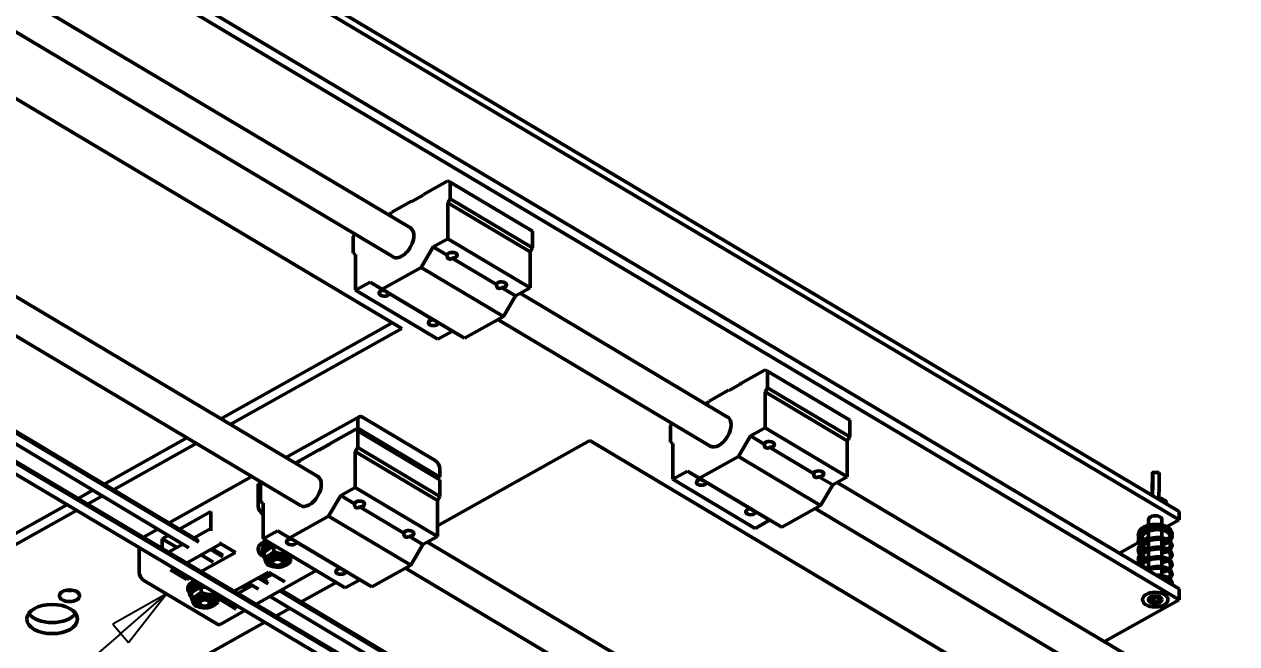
# Model space of a CAD drawing. Header units: millimetres. Extents: x -2685 to 3000, y -4484 to 2121.
# Drawn here: x 2265.2 to 2624.1, y 623.2 to 806.6 of the extents above; entities that cross this region are included whole.
import ezdxf

# ---------------------------------------------------------------- set-up
doc = ezdxf.new("R2010")
doc.units = ezdxf.units.MM
doc.header["$LTSCALE"] = 7.142857
doc.layers.add('Symbol (ISO)', color=7, linetype='Continuous', lineweight=25)
doc.layers.add('Visible (ISO)', color=7, linetype='Continuous', lineweight=50)
doc.styles.add('Note Text (ISO)', font='tahoma.ttf')

# ---------------------------------------------------------------- blocks, each defined once
blk = doc.blocks.new('Balloon22')
at = {"layer": 'Symbol (ISO)'}
for p, q in [((323.015, 89.31), (320.796, 88.054)), ((321.123, 87.676), (323.015, 89.31)), ((321.449, 87.298), (323.015, 89.31)), ((320.796, 88.054), (321.449, 87.298)), ((321.123, 87.676), (291.46, 62.058)), ((287.491, 63.881), (287.331, 63.881)), ((287.491, 53.381), (287.331, 53.381))]:
    blk.add_line(p, q, dxfattribs=at)
at = {"layer": 'Symbol (ISO)', "flags": 128}
blk.add_lwpolyline([(321.449, 87.298), (323.015, 89.31)], dxfattribs=at)
at = {"layer": 'Symbol (ISO)'}
for centre, start, end in [((287.331, 58.631), 90, 270), ((287.491, 58.631), 270, 90)]:
    blk.add_arc(centre, 5.25, start, end, dxfattribs=at)
blk.add_solid([(321.449, 87.298), (323.015, 89.31), (320.796, 88.054), (321.449, 87.298)], dxfattribs=at)
at = {"layer": 'Symbol (ISO)', "insert": (287.411, 58.668), "char_height": 3.5, "attachment_point": 5, "style": 'Note Text (ISO)'}
blk.add_mtext('047', dxfattribs=at)

msp = doc.modelspace()

# ---------------------------------------------------------------- linework, layer by layer
at = {"layer": 'Visible (ISO)'}
for p, q in [((2379.453, 746.33), (2211.333, 846.571)), ((2300.942, 844.812), (2607.02, 662.314)), ((2300.942, 842.363), (2607.02, 659.865)), ((2374.332, 737.741), (2205.261, 838.549)), ((2287.03, 830.246), (2607.02, 639.452)), ((2607.02, 636.186), (2287.03, 826.98)), ((2352.054, 672.683), (2133.387, 803.062)), ((2237.819, 799.468), (2376.946, 716.515)), ((2346.933, 664.094), (2127.373, 795.005)), ((2313.928, 651.614), (2091.694, 784.607)), ((2316.801, 653.221), (2102.816, 781.277)), ((2316.655, 653.798), (2103.24, 781.514)), ((2105.084, 770.753), (2526.286, 520.534)), ((2105.084, 770.263), (2526.286, 520.045)), ((2105.084, 766.95), (2524.92, 517.542)), ((2390.542, 760.281), (2383.358, 756.265)), ((2391.26, 759.866), (2390.542, 760.281)), ((2391.26, 754.967), (2391.26, 759.866)), ((2415.608, 745.349), (2391.26, 759.866)), ((2379.766, 754.256), (2374.019, 751.043)), ((2379.91, 754.173), (2379.766, 754.256)), ((2383.214, 756.021), (2379.91, 754.173)), ((2383.358, 756.265), (2383.214, 756.021)), ((2390.542, 753.749), (2391.26, 754.967)), ((2390.542, 753.749), (2414.889, 739.232)), ((2390.542, 743.134), (2390.542, 753.749)), ((2391.26, 754.967), (2415.608, 740.45)), ((2372.885, 750.246), (2373.875, 750.8)), ((2374.019, 751.043), (2373.875, 750.8)), ((2362.952, 744.526), (2362.524, 743.801)), ((2362.524, 743.801), (2362.524, 738.902)), ((2386.232, 740.725), (2390.542, 743.134)), ((2390.542, 743.134), (2414.889, 728.618)), ((2415.608, 740.45), (2415.608, 745.349)), ((2382.64, 734.634), (2386.232, 740.725)), ((2386.232, 740.725), (2390.323, 738.285)), ((2415.608, 740.45), (2414.889, 739.232)), ((2363.243, 738.474), (2362.524, 738.902)), ((2362.524, 738.902), (2363.243, 738.487)), ((2363.243, 738.487), (2363.243, 727.873)), ((2391.879, 737.358), (2404.932, 729.575)), ((2414.889, 728.618), (2414.889, 739.232)), ((2371.145, 728.208), (2382.64, 734.634)), ((2382.64, 734.634), (2406.987, 720.117)), ((2363.243, 727.873), (2367.553, 730.282)), ((2367.553, 730.282), (2371.645, 727.843)), ((2367.553, 730.282), (2371.145, 728.208)), ((2406.487, 728.647), (2410.579, 726.208)), ((2363.243, 727.873), (2387.59, 713.356)), ((2371.145, 728.208), (2395.492, 713.691)), ((2373.2, 726.915), (2386.253, 719.133)), ((2406.987, 720.117), (2410.579, 726.208)), ((2410.579, 726.208), (2414.889, 728.618)), ((2473.363, 690.336), (2411.932, 726.964)), ((2323.332, 689.808), (2374.119, 718.2)), ((2387.809, 718.205), (2391.9, 715.766)), ((2395.492, 713.691), (2406.987, 720.117)), ((2468.242, 681.747), (2405.388, 719.224)), ((2376.946, 716.515), (2326.159, 688.123)), ((2387.59, 713.356), (2391.9, 715.766)), ((2391.9, 715.766), (2395.492, 713.691)), ((2477.268, 700.271), (2484.452, 704.287)), ((2485.171, 703.872), (2484.452, 704.287)), ((2485.171, 703.872), (2485.171, 698.973)), ((2509.518, 689.355), (2485.171, 703.872)), ((2477.125, 700.027), (2473.82, 698.18)), ((2477.125, 700.027), (2477.268, 700.271)), ((2467.929, 695.05), (2473.676, 698.263)), ((2473.676, 698.263), (2473.82, 698.18)), ((2484.452, 697.755), (2485.171, 698.973)), ((2484.452, 697.755), (2484.452, 687.141)), ((2508.799, 683.238), (2484.452, 697.755)), ((2485.171, 698.973), (2509.518, 684.456)), ((2466.795, 694.253), (2467.785, 694.806)), ((2467.785, 694.806), (2467.929, 695.05)), ((2364.277, 690.401), (2342.632, 678.3)), ((2363.861, 689.485), (2363.861, 687.035)), ((2386.817, 677.43), (2365.253, 690.288)), ((2509.518, 689.355), (2509.518, 684.456)), ((2363.861, 687.035), (2345.344, 676.683)), ((2355.959, 682.617), (2363.143, 686.634)), ((2363.861, 686.219), (2363.143, 686.634)), ((2388.208, 672.518), (2363.861, 687.035)), ((2363.861, 686.219), (2363.861, 681.32)), ((2388.208, 671.702), (2363.861, 686.219)), ((2456.862, 688.532), (2456.435, 687.807)), ((2456.435, 682.908), (2456.435, 687.807)), ((2484.452, 687.141), (2480.142, 684.731)), ((2508.799, 672.624), (2484.452, 687.141)), ((2288.77, 670.486), (2313.254, 684.174)), ((2316.081, 682.489), (2291.591, 668.797)), ((2355.815, 682.374), (2352.511, 680.526)), ((2355.815, 682.374), (2355.959, 682.617)), ((2387.49, 658.117), (2432.596, 683.333)), ((2432.596, 683.333), (2557.81, 608.675)), ((2457.153, 682.48), (2456.435, 682.908)), ((2456.435, 682.908), (2457.153, 682.493)), ((2457.153, 671.879), (2457.153, 682.493)), ((2480.142, 684.731), (2476.55, 678.64)), ((2484.234, 682.291), (2480.142, 684.731)), ((2509.518, 684.456), (2508.799, 683.238)), ((2508.799, 683.238), (2508.799, 672.624)), ((2346.62, 677.396), (2352.367, 680.609)), ((2352.367, 680.609), (2352.511, 680.526)), ((2363.143, 680.102), (2363.861, 681.32)), ((2363.143, 680.102), (2363.143, 669.487)), ((2387.49, 665.585), (2363.143, 680.102)), ((2363.861, 681.32), (2388.208, 666.803)), ((2476.55, 678.64), (2465.055, 672.214)), ((2500.897, 664.123), (2476.55, 678.64)), ((2498.842, 673.581), (2485.789, 681.364)), ((2345.486, 676.599), (2346.476, 677.153)), ((2346.476, 677.153), (2346.62, 677.396)), ((2388.208, 674.968), (2388.208, 672.518)), ((2332.555, 672.667), (2308.033, 658.958)), ((2387.502, 672.123), (2388.208, 672.518)), ((2388.208, 671.702), (2388.208, 666.803)), ((2461.463, 674.289), (2457.153, 671.879)), ((2481.5, 657.362), (2457.153, 671.879)), ((2465.555, 671.849), (2461.463, 674.289)), ((2465.055, 672.214), (2461.463, 674.289)), ((2489.403, 657.698), (2465.055, 672.214)), ((2504.489, 670.214), (2500.397, 672.654)), ((2508.799, 672.624), (2504.489, 670.214)), ((2599.195, 673.899), (2601.095, 673.875)), ((2281.092, 666.194), (2285.473, 668.643)), ((2335.267, 671.049), (2334.407, 670.569)), ((2334.407, 670.569), (2334.407, 664.037)), ((2334.407, 670.569), (2335.125, 670.14)), ((2335.553, 670.879), (2335.125, 670.154)), ((2335.125, 665.255), (2335.125, 670.154)), ((2363.143, 669.487), (2358.832, 667.077)), ((2387.49, 654.97), (2363.143, 669.487)), ((2480.163, 663.139), (2467.111, 670.922)), ((2504.489, 670.214), (2500.897, 664.123)), ((2653.517, 582.92), (2505.842, 670.971)), ((2599.09, 669.575), (2599.08, 667.048)), ((2599.151, 667.006), (2599.205, 670.464)), ((2601.104, 670.439), (2601.033, 665.884)), ((2247.634, 647.489), (2277.794, 664.35)), ((2288.294, 666.954), (2283.925, 664.511)), ((2335.844, 664.826), (2335.125, 665.255)), ((2335.125, 665.255), (2335.844, 664.84)), ((2335.844, 654.225), (2335.844, 664.84)), ((2358.832, 667.077), (2355.24, 660.987)), ((2362.924, 664.638), (2358.832, 667.077)), ((2388.208, 666.803), (2387.49, 665.585)), ((2387.49, 665.585), (2387.49, 654.97)), ((2500.897, 664.123), (2489.403, 657.698)), ((2603.439, 664.634), (2603.466, 664.433)), ((2280.626, 662.667), (2247.634, 644.223)), ((2311.093, 657.127), (2320.398, 662.329)), ((2320.398, 662.329), (2320.398, 656.613)), ((2335.844, 661.547), (2335.798, 661.574)), ((2355.24, 660.987), (2343.746, 654.561)), ((2379.588, 646.47), (2355.24, 660.987)), ((2377.532, 655.928), (2364.48, 663.71)), ((2485.811, 659.772), (2481.719, 662.212)), ((2648.395, 574.331), (2499.299, 663.23)), ((2607.02, 659.865), (2607.02, 662.314)), ((2304.736, 657.115), (2300.429, 654.707)), ((2320.398, 657.297), (2315.44, 654.525)), ((2485.811, 659.772), (2481.5, 657.362)), ((2489.403, 657.698), (2485.811, 659.772)), ((2597.95, 658.263), (2597.95, 659.93)), ((2597.95, 657.021), (2597.95, 657.745)), ((2601.95, 658.318), (2601.95, 659.93)), ((2601.95, 657.357), (2601.95, 657.804)), ((2601.95, 654.543), (2601.95, 656.849)), ((2602.805, 657.508), (2602.374, 657.268)), ((2607.02, 659.865), (2603.336, 657.805)), ((2306.03, 654.296), (2307.796, 655.284)), ((2306.03, 651.379), (2306.03, 654.296)), ((2310.204, 651.808), (2306.03, 654.296)), ((2340.154, 656.635), (2335.844, 654.225)), ((2360.191, 639.709), (2335.844, 654.225)), ((2344.246, 654.196), (2340.154, 656.635)), ((2343.746, 654.561), (2340.154, 656.635)), ((2368.093, 640.044), (2343.746, 654.561)), ((2358.854, 645.485), (2345.801, 653.268)), ((2383.18, 652.56), (2379.088, 655)), ((2387.49, 654.97), (2383.18, 652.56)), ((2579.162, 537.27), (2384.533, 653.317)), ((2594.969, 655.715), (2594.955, 655.715)), ((2595.893, 653.644), (2595.48, 653.413)), ((2597.95, 654.794), (2596.658, 654.072)), ((2597.95, 654.16), (2597.95, 656.487)), ((2597.95, 651.299), (2597.95, 653.626)), ((2601.95, 651.682), (2601.95, 654.036)), ((2299.205, 651.63), (2299.205, 644.357)), ((2312.143, 652.682), (2307.864, 650.29)), ((2313.237, 647.098), (2323.403, 652.781)), ((2327.702, 650.217), (2317.545, 644.539)), ((2323.937, 648.95), (2320.37, 651.085)), ((2323.937, 649.44), (2320.793, 651.322)), ((2322.833, 653.12), (2327.702, 650.217)), ((2335.615, 650.248), (2335.615, 650.901)), ((2336.211, 650.314), (2336.211, 648.777)), ((2339.069, 651.964), (2339.069, 650.427)), ((2342.973, 649.975), (2342.973, 649.823)), ((2383.18, 652.56), (2379.588, 646.47)), ((2595.023, 653.158), (2589.351, 649.987)), ((2597.95, 648.438), (2597.95, 650.765)), ((2601.95, 648.821), (2601.95, 651.175)), ((2321.063, 647.344), (2317.496, 649.479)), ((2339.004, 646.644), (2338.701, 646.819)), ((2341.225, 646.644), (2341.529, 646.819)), ((2344.019, 649.106), (2344.019, 647.57)), ((2379.588, 646.47), (2368.093, 640.044)), ((2597.95, 645.577), (2597.95, 647.904)), ((2601.95, 645.96), (2601.95, 648.314)), ((2313.334, 642.184), (2308.465, 645.088)), ((2309.441, 644.975), (2309.939, 645.254)), ((2313.334, 642.184), (2313.334, 643.237)), ((2314.247, 642.695), (2313.334, 642.184)), ((2327.303, 638.742), (2337.441, 644.41)), ((2333.798, 634.884), (2351.595, 644.834)), ((2337.344, 640.927), (2334.382, 642.7)), ((2337.183, 641.513), (2334.805, 642.936)), ((2338.031, 644.058), (2335.394, 642.584)), ((2335.922, 642.268), (2338.56, 643.743)), ((2337.441, 644.41), (2342.31, 641.507)), ((2364.501, 642.118), (2360.409, 644.558)), ((2574.041, 528.681), (2377.989, 645.576)), ((2597.95, 644.86), (2597.95, 645.044)), ((2601.95, 643.376), (2601.95, 645.454)), ((2601.95, 642.63), (2601.95, 642.865)), ((2300.597, 641.895), (2322.161, 629.037)), ((2316.563, 641.319), (2316.563, 641.18)), ((2317.517, 639.915), (2317.517, 638.379)), ((2328.424, 638.076), (2332.625, 640.425)), ((2329.787, 640.131), (2330.377, 639.779)), ((2332.097, 640.741), (2330.377, 639.779)), ((2330.377, 639.779), (2330.377, 639.168)), ((2334.47, 639.321), (2331.508, 641.093)), ((2526.286, 528.347), (2341.275, 639.064)), ((2347.136, 635.557), (2357.467, 641.332)), ((2364.501, 642.118), (2360.191, 639.709)), ((2368.093, 640.044), (2364.501, 642.118)), ((2607.02, 636.186), (2607.02, 639.452)), ((2314.063, 638.2), (2314.063, 638.853)), ((2314.659, 638.265), (2314.659, 636.729)), ((2321.421, 638.433), (2321.421, 637.775)), ((2322.467, 637.058), (2322.467, 635.521)), ((2323.073, 636.378), (2324.004, 636.898)), ((2327.942, 633.474), (2323.073, 636.378)), ((2525.414, 525.053), (2337.979, 637.221)), ((2526.286, 527.857), (2340.852, 638.828)), ((2607.02, 636.186), (2584.911, 623.826)), ((2598.556, 636.036), (2598.929, 636.841)), ((2599.576, 635.447), (2598.556, 636.036)), ((2598.929, 636.841), (2600.323, 637.057)), ((2599.576, 636.672), (2599.576, 635.447)), ((2600.97, 635.663), (2599.576, 635.447)), ((2600.323, 637.057), (2601.344, 636.468)), ((2600.97, 636.683), (2600.97, 635.663)), ((2601.344, 636.468), (2600.97, 635.663)), ((2317.452, 634.595), (2317.149, 634.77)), ((2319.673, 634.595), (2319.977, 634.77)), ((2323.137, 628.924), (2330.499, 633.04)), ((2339.681, 631.389), (2343.84, 633.714)), ((2303.284, 611.041), (2336.382, 629.545))]:
    msp.add_line(p, q, dxfattribs=at)
for centre, major_axis, ratio, start_param, end_param in [((2376.892, 742.036), (-2.561, -4.295), 0.5865704, 0, 3.1415927), ((2391.819, 739.039), (1.073, 1.83), 0.5726841, 2.2964347, 3.978572), ((2391.819, 738.223), (-1.5, 0), 0.5773503, 1.6103667, 6.2114147), ((2406.428, 730.329), (1.073, 1.83), 0.5726841, 2.2964347, 3.978572), ((2406.428, 729.513), (-1.5, 0), 0.5773503, 1.6103667, 6.2114147), ((2371.704, 726.977), (1.5, 0), 0.5773503, 1.6103667, 6.2114147), ((2371.704, 727.794), (1.5, -0.88), 0.0069711, 6.215504, 7.8976413), ((2386.313, 718.267), (1.5, 0), 0.5773503, 1.6103667, 6.2114147), ((2386.313, 719.084), (1.5, -0.88), 0.0069711, 6.215504, 7.8976413), ((2365.253, 688.655), (-0.976, 1.746), 0.5679804, 5.5057086, 7.076505), ((2470.803, 686.042), (2.561, 4.295), 0.5865704, 3.1415927, 6.2831853), ((2485.73, 683.046), (-1.073, -1.83), 0.5726841, 5.4380273, 7.1201647), ((2485.73, 682.229), (-1.5, 0), 0.5773503, 1.6103667, 6.2114147), ((2386.817, 675.797), (0.976, -1.746), 0.5679804, 0.7933197, 2.364116), ((2349.493, 668.388), (2.561, 4.295), 0.5865704, 3.1415927, 6.2831853), ((2465.614, 670.984), (1.5, 0), 0.5773503, 1.6103667, 6.2114147), ((2465.614, 671.8), (-1.5, 0.88), 0.0069711, 3.0739113, 4.7560487), ((2500.338, 674.336), (-1.073, -1.83), 0.5726841, 5.4380273, 7.1201647), ((2500.338, 673.519), (-1.5, 0), 0.5773503, 1.6103667, 6.2114147), ((2599.156, 670.899), (0.039, 3), 0.0182377, 4.5669736, 8.3115474), ((2601.056, 670.875), (0.039, 3), 0.0182377, 4.5669736, 6.2831853), ((2335.798, 663.207), (-0.976, 1.746), 0.5679804, 0.7933197, 2.364116), ((2364.42, 665.392), (-1.073, -1.83), 0.5726841, 5.4380273, 7.1201647), ((2364.42, 664.576), (-1.5, 0), 0.5773503, 1.6103667, 6.2114147), ((2599.95, 664.479), (3.5, 0), 0.5773503, 0.0769353, 1.2535813), ((2480.223, 662.274), (1.5, 0), 0.5773503, 1.6103667, 6.2114147), ((2480.223, 663.09), (-1.5, 0.88), 0.0069711, 3.0739113, 4.7560487), ((2599.95, 659.93), (2, 0), 0.5773503, 0, 3.1415927), ((2599.73, 657.183), (-0.03, 0.248), 0.029812, 5.3287533, 6.2831853), ((2599.73, 657.183), (0.03, -0.248), 0.029812, 0, 2.1871606), ((2339.396, 651.129), (-5, 0), 0.5773503, 5.2437443, 7.1632922), ((2344.305, 653.33), (1.5, 0), 0.5773503, 1.6103667, 6.2114147), ((2344.305, 654.147), (-1.5, 0.88), 0.0069711, 3.0739113, 4.7560487), ((2379.029, 656.682), (-1.073, -1.83), 0.5726841, 5.4380273, 7.1201647), ((2379.029, 655.865), (-1.5, 0), 0.5773503, 1.6103667, 6.2114147), ((2595.205, 655.724), (-0.249, -0.017), 0.7427425, 6.2405401, 6.4883918), ((2603.46, 653.324), (0.11, -0.224), 0.6666362, 3.9715697, 6.3140704), ((2603.46, 653.324), (-0.11, 0.224), 0.6666362, 0.03315, 0.829977), ((2604.249, 656.031), (-0.177, -0.176), 0.8013622, 6.2635318, 8.8059065), ((2604.249, 656.031), (0.177, 0.176), 0.8013622, 5.6643138, 6.2651099), ((2310.204, 648.133), (-2.196, 3.928), 0.5679804, 5.4493608, 5.5057086), ((2339.396, 654.395), (5, 0), 0.5773503, 3.7428569, 4.0175306), ((2340.115, 650.248), (-4.5, 0), 0.5773503, 5.0886176, 6.8038306), ((2340.115, 650.901), (-4.5, 0), 0.5773503, 5.2720213, 6.2831853), ((2310.204, 648.133), (-2.196, 3.928), 0.5679804, 4.1469133, 4.1539589), ((2340.115, 647.635), (2, 0), 0.5773503, 5.4977871, 10.2101761), ((2340.115, 650.248), (4.5, 0), 0.5773503, 5.7625401, 5.8747565), ((2300.597, 643.528), (0.976, -1.746), 0.5679804, 3.9349123, 5.5057086), ((2308.465, 646.721), (0.976, -1.746), 0.5679804, 5.5057086, 6.2831853), ((2358.913, 644.62), (1.5, 0), 0.5773503, 1.6103667, 6.2114147), ((2358.913, 645.437), (-1.5, 0.88), 0.0069711, 3.0739113, 4.7560487), ((2278.56, 640.668), (3, 0), 0.5773503, 4.3725521, 5.0522259), ((2318.563, 639.482), (-5, 0), 0.5773503, 5.3262502, 6.7342121), ((2318.563, 638.2), (-4.5, 0), 0.5773503, 4.9389714, 6.8038306), ((2318.563, 638.853), (-4.5, 0), 0.5773503, 5.1336164, 6.2831853), ((2318.563, 642.748), (5, 0), 0.5773503, 3.7428569, 3.9822297), ((2604.085, 642.144), (-0.159, -0.193), 0.7733073, 6.2448306, 8.7385942), ((2604.085, 642.144), (0.159, 0.193), 0.7733073, 5.5970016, 6.2477588), ((2318.563, 635.587), (2, 0), 0.5773503, 5.4977871, 10.2101761), ((2318.563, 638.2), (4.5, 0), 0.5773503, 5.7625401, 6.0280795), ((2327.942, 635.107), (-0.976, 1.746), 0.5679804, 1.1378785, 2.364116), ((2273.418, 633.775), (-7.5, 0), 0.5773503, 0.3866886, 2.754904), ((2322.161, 630.67), (0.976, -1.746), 0.5679804, 5.5057086, 6.2831853)]:
    msp.add_ellipse(centre, major_axis=major_axis, ratio=ratio, start_param=start_param, end_param=end_param, dxfattribs=at)
for centre, major_axis in [((2340.115, 647.635), (-2.9, 0)), ((2340.115, 647.285), (-1.571, 0)), ((2278.56, 637.402), (-3, 0)), ((2318.563, 635.587), (-2.9, 0)), ((2318.563, 635.236), (-1.571, 0)), ((2599.95, 636.252), (3.765, 0)), ((2599.95, 636.252), (2, 0)), ((2273.418, 630.509), (-7.5, 0))]:
    msp.add_ellipse(centre, major_axis=major_axis, ratio=0.5773503, dxfattribs=at)
for points, knots in [([(2595.393, 652.319), (2595.326, 652.423), (2595.266, 652.53), (2595.127, 652.815), (2595.062, 652.996), (2594.974, 653.361), (2594.952, 653.543), (2594.948, 653.907), (2594.967, 654.088), (2595.045, 654.447), (2595.104, 654.624), (2595.263, 654.974), (2595.364, 655.146), (2595.604, 655.48), (2595.744, 655.642), (2596.06, 655.952), (2596.237, 656.1), (2596.622, 656.377), (2596.83, 656.505), (2597.271, 656.742), (2597.504, 656.849), (2597.989, 657.039), (2598.24, 657.123), (2598.693, 657.248), (2598.892, 657.295), (2599.293, 657.374), (2599.496, 657.406), (2599.7, 657.431)], [26.8028933, 26.8028933, 26.8028933, 26.8028933, 26.9000464, 26.9000464, 27.0576359, 27.0576359, 27.2114004, 27.2114004, 27.363462, 27.363462, 27.516944, 27.516944, 27.6740405, 27.6740405, 27.8349632, 27.8349632, 27.9984663, 27.9984663, 28.1631156, 28.1631156, 28.3279969, 28.3279969, 28.4927176, 28.4927176, 28.6175848, 28.6175848, 28.742452, 28.742452, 28.742452, 28.742452]), ([(2594.956, 655.294), (2594.955, 655.299), (2594.955, 655.304), (2594.953, 655.324), (2594.953, 655.34), (2594.95, 655.403), (2594.949, 655.45), (2594.955, 655.641), (2594.975, 655.784), (2595.091, 656.239), (2595.253, 656.546), (2595.713, 657.109), (2596.021, 657.372), (2596.756, 657.832), (2597.199, 658.031), (2598.152, 658.334), (2598.676, 658.44), (2599.732, 658.548), (2600.277, 658.552), (2601.324, 658.459), (2601.838, 658.362), (2602.775, 658.08), (2603.21, 657.892), (2603.948, 657.443), (2604.26, 657.177), (2604.718, 656.595), (2604.87, 656.271), (2604.961, 655.731), (2604.957, 655.515), (2604.915, 655.304)], [0, 0, 0, 0, 0.0021086, 0.0021086, 0.0094796, 0.0094796, 0.0315981, 0.0315981, 0.0981075, 0.0981075, 0.2474788, 0.2474788, 0.4010177, 0.4010177, 0.5614861, 0.5614861, 0.7222563, 0.7222563, 0.8818536, 0.8818536, 1.0409888, 1.0409888, 1.2006359, 1.2006359, 1.3615239, 1.3615239, 1.5218448, 1.5218448, 1.6241467, 1.6241467, 1.6241467, 1.6241467]), ([(2595.72, 652.746), (2595.646, 652.88), (2595.588, 653.015), (2595.494, 653.309), (2595.464, 653.467), (2595.443, 653.789), (2595.454, 653.952), (2595.516, 654.275), (2595.567, 654.435), (2595.71, 654.747), (2595.799, 654.898), (2596.012, 655.188), (2596.134, 655.327), (2596.411, 655.593), (2596.564, 655.72), (2596.898, 655.959), (2597.079, 656.071), (2597.463, 656.278), (2597.667, 656.373), (2598.094, 656.545), (2598.317, 656.622), (2598.742, 656.745), (2598.942, 656.794), (2599.348, 656.876), (2599.554, 656.91), (2599.761, 656.935)], [26.859885, 26.859885, 26.859885, 26.859885, 27.0057958, 27.0057958, 27.1742195, 27.1742195, 27.3471012, 27.3471012, 27.5182535, 27.5182535, 27.6834785, 27.6834785, 27.8438916, 27.8438916, 28.001854, 28.001854, 28.1589591, 28.1589591, 28.3159981, 28.3159981, 28.4732729, 28.4732729, 28.6078624, 28.6078624, 28.742452, 28.742452, 28.742452, 28.742452]), ([(2604.221, 656.4), (2604.209, 656.419), (2604.197, 656.438), (2604.014, 656.71), (2603.755, 656.958), (2603.128, 657.37), (2602.764, 657.543), (2601.966, 657.815), (2601.521, 657.917), (2600.601, 658.036), (2600.114, 658.054), (2599.161, 658.003), (2598.682, 657.933), (2597.797, 657.714), (2597.379, 657.563), (2596.657, 657.202), (2596.344, 656.988), (2595.86, 656.531), (2595.682, 656.283), (2595.491, 655.839), (2595.45, 655.64), (2595.45, 655.406), (2595.451, 655.369), (2595.454, 655.331)], [0.5200354, 0.5200354, 0.5200354, 0.5200354, 0.5316497, 0.5316497, 0.6875602, 0.6875602, 0.8297604, 0.8297604, 0.971501, 0.971501, 1.1145657, 1.1145657, 1.2582867, 1.2582867, 1.401787, 1.401787, 1.5442728, 1.5442728, 1.685843, 1.685843, 1.7977347, 1.7977347, 1.8187752, 1.8187752, 1.8187752, 1.8187752]), ([(2599.7, 657.431), (2600.241, 657.487), (2600.793, 657.49), (2601.826, 657.396), (2602.32, 657.299), (2603.202, 657.021), (2603.601, 656.837), (2604.118, 656.493), (2604.287, 656.354), (2604.429, 656.205)], [0, 0, 0, 0, 0.16319985, 0.16319985, 0.32346456, 0.32346456, 0.48465762, 0.48465762, 0.57885532, 0.57885532, 0.57885532, 0.57885532]), ([(2604.07, 655.857), (2603.879, 656.058), (2603.61, 656.252), (2602.968, 656.572), (2602.591, 656.705), (2601.768, 656.895), (2601.312, 656.955), (2600.491, 656.984), (2600.123, 656.972), (2599.761, 656.935)], [0, 0, 0, 0, 0.14654439, 0.14654439, 0.28858843, 0.28858843, 0.43171354, 0.43171354, 0.54110858, 0.54110858, 0.54110858, 0.54110858]), ([(2595.393, 649.458), (2595.319, 649.573), (2595.254, 649.691), (2595.114, 649.987), (2595.051, 650.169), (2594.969, 650.533), (2594.949, 650.716), (2594.951, 651.079), (2594.972, 651.26), (2595.055, 651.619), (2595.117, 651.796), (2595.281, 652.145), (2595.384, 652.316), (2595.628, 652.649), (2595.771, 652.81), (2596.092, 653.119), (2596.27, 653.265), (2596.659, 653.54), (2596.869, 653.667), (2597.313, 653.901), (2597.547, 654.007), (2598.034, 654.194), (2598.286, 654.277), (2598.803, 654.416), (2599.066, 654.473), (2599.599, 654.562), (2599.867, 654.594), (2600.403, 654.632), (2600.669, 654.638), (2601.195, 654.626), (2601.453, 654.607), (2601.955, 654.546), (2602.199, 654.503), (2602.667, 654.395), (2602.89, 654.33), (2603.311, 654.177), (2603.508, 654.09), (2603.871, 653.897), (2604.037, 653.79), (2604.331, 653.561), (2604.459, 653.438), (2604.671, 653.18), (2604.756, 653.046), (2604.878, 652.776), (2604.918, 652.641), (2604.955, 652.373), (2604.954, 652.242), (2604.914, 651.982), (2604.875, 651.854), (2604.76, 651.601), (2604.682, 651.476), (2604.486, 651.23), (2604.366, 651.111), (2604.183, 650.961), (2604.135, 650.925), (2604.085, 650.889)], [20.5197078, 20.5197078, 20.5197078, 20.5197078, 20.62656, 20.62656, 20.7838959, 20.7838959, 20.9374771, 20.9374771, 21.0895363, 21.0895363, 21.2431933, 21.2431933, 21.4005366, 21.4005366, 21.5616597, 21.5616597, 21.7252698, 21.7252698, 21.8899532, 21.8899532, 22.0548317, 22.0548317, 22.2195379, 22.2195379, 22.3840011, 22.3840011, 22.5482921, 22.5482921, 22.7125472, 22.7125472, 22.8769395, 22.8769395, 23.0416694, 23.0416694, 23.2069423, 23.2069423, 23.3728696, 23.3728696, 23.5391065, 23.5391065, 23.7038588, 23.7038588, 23.8625923, 23.8625923, 24.0106099, 24.0106099, 24.1503233, 24.1503233, 24.2903086, 24.2903086, 24.4383436, 24.4383436, 24.5964892, 24.5964892, 24.6500264, 24.6500264, 24.6500264, 24.6500264]), ([(2595.119, 654.646), (2595.113, 654.66), (2595.107, 654.675), (2595.021, 654.886), (2594.971, 655.09), (2594.956, 655.294)], [0.47667203, 0.47667203, 0.47667203, 0.47667203, 0.48372203, 0.48372203, 0.57924879, 0.57924879, 0.57924879, 0.57924879]), ([(2595.72, 649.885), (2595.644, 650.024), (2595.583, 650.165), (2595.49, 650.465), (2595.462, 650.624), (2595.444, 650.945), (2595.455, 651.108), (2595.521, 651.432), (2595.574, 651.592), (2595.719, 651.902), (2595.809, 652.053), (2596.024, 652.342), (2596.148, 652.481), (2596.427, 652.746), (2596.581, 652.872), (2596.917, 653.11), (2597.098, 653.221), (2597.485, 653.428), (2597.689, 653.522), (2598.117, 653.693), (2598.341, 653.769), (2598.8, 653.9), (2599.036, 653.955), (2599.514, 654.044), (2599.757, 654.077), (2600.241, 654.122), (2600.484, 654.134), (2600.962, 654.135), (2601.197, 654.124), (2601.655, 654.083), (2601.877, 654.051), (2602.303, 653.97), (2602.505, 653.92), (2602.886, 653.803), (2603.064, 653.736), (2603.391, 653.59), (2603.539, 653.51), (2603.804, 653.341), (2603.92, 653.252), (2604.118, 653.068), (2604.2, 652.973), (2604.332, 652.778), (2604.38, 652.678), (2604.444, 652.469), (2604.456, 652.361), (2604.438, 652.135), (2604.405, 652.018), (2604.293, 651.795), (2604.22, 651.689), (2604.039, 651.49), (2603.933, 651.397), (2603.748, 651.262), (2603.681, 651.217), (2603.61, 651.174)], [20.5766994, 20.5766994, 20.5766994, 20.5766994, 20.7284885, 20.7284885, 20.8971233, 20.8971233, 21.0700672, 21.0700672, 21.2410432, 21.2410432, 21.4060586, 21.4060586, 21.5663469, 21.5663469, 21.724257, 21.724257, 21.88135, 21.88135, 22.0383943, 22.0383943, 22.1956794, 22.1956794, 22.3532483, 22.3532483, 22.5110263, 22.5110263, 22.6688813, 22.6688813, 22.8266474, 22.8266474, 22.9841306, 22.9841306, 23.1411151, 23.1411151, 23.2973966, 23.2973966, 23.45291, 23.45291, 23.608124, 23.608124, 23.7650926, 23.7650926, 23.9298285, 23.9298285, 24.1143858, 24.1143858, 24.3117649, 24.3117649, 24.4841313, 24.4841313, 24.6430642, 24.6430642, 24.7235699, 24.7235699, 24.7235699, 24.7235699]), ([(2596.342, 653.313), (2596.126, 653.452), (2595.93, 653.603), (2595.656, 653.86), (2595.562, 653.962), (2595.476, 654.067)], [0.22982342, 0.22982342, 0.22982342, 0.22982342, 0.32269395, 0.32269395, 0.37871809, 0.37871809, 0.37871809, 0.37871809]), ([(2595.671, 654.66), (2595.708, 654.597), (2595.749, 654.534), (2595.984, 654.212), (2596.258, 653.961), (2596.661, 653.701), (2596.729, 653.66), (2596.799, 653.62)], [0.12683919, 0.12683919, 0.12683919, 0.12683919, 0.16319682, 0.16319682, 0.31556408, 0.31556408, 0.34509009, 0.34509009, 0.34509009, 0.34509009]), ([(2597.143, 653.811), (2596.887, 653.93), (2596.654, 654.064), (2596.173, 654.41), (2595.949, 654.629), (2595.784, 654.863)], [-0.45243305, -0.45243305, -0.45243305, -0.45243305, -0.35363178, -0.35363178, -0.22189507, -0.22189507, -0.22189507, -0.22189507]), ([(2597.346, 653.354), (2597.459, 653.307), (2597.576, 653.263), (2597.778, 653.193), (2597.863, 653.166), (2597.95, 653.141)], [0.416242929, 0.416242929, 0.416242929, 0.416242929, 0.457612985, 0.457612985, 0.486494648, 0.486494648, 0.486494648, 0.486494648]), ([(2602.854, 653.81), (2602.834, 653.801), (2602.814, 653.792), (2602.531, 653.666), (2602.248, 653.567), (2601.95, 653.485)], [-1.07110149, -1.07110149, -1.07110149, -1.07110149, -1.06345454, -1.06345454, -0.96409301, -0.96409301, -0.96409301, -0.96409301]), ([(2601.95, 653.005), (2602.162, 653.056), (2602.365, 653.116), (2602.845, 653.287), (2603.111, 653.409), (2603.343, 653.545)], [0.36308093, 0.36308093, 0.36308093, 0.36308093, 0.43358062, 0.43358062, 0.53992857, 0.53992857, 0.53992857, 0.53992857]), ([(2603.425, 654.123), (2603.626, 654.254), (2603.801, 654.397), (2604.157, 654.765), (2604.304, 655.002), (2604.389, 655.256), (2604.395, 655.277), (2604.401, 655.298)], [0.04928961, 0.04928961, 0.04928961, 0.04928961, 0.14409787, 0.14409787, 0.28547187, 0.28547187, 0.29821604, 0.29821604, 0.29821604, 0.29821604]), ([(2603.859, 653.898), (2603.948, 653.974), (2604.028, 654.053), (2604.275, 654.339), (2604.384, 654.555), (2604.442, 654.836), (2604.45, 654.908), (2604.45, 655.196), (2604.382, 655.417), (2604.193, 655.71), (2604.135, 655.785), (2604.068, 655.858)], [0.08946761, 0.08946761, 0.08946761, 0.08946761, 0.14424682, 0.14424682, 0.28605221, 0.28605221, 0.33456543, 0.33456543, 0.48144323, 0.48144323, 0.53232111, 0.53232111, 0.53232111, 0.53232111]), ([(2604.431, 656.202), (2604.675, 655.935), (2604.843, 655.631), (2604.977, 655.024), (2604.955, 654.716), (2604.752, 654.159), (2604.579, 653.901), (2604.326, 653.647), (2604.301, 653.624), (2604.276, 653.6)], [0, 0, 0, 0, 0.16192636, 0.16192636, 0.31362722, 0.31362722, 0.45639152, 0.45639152, 0.4712255, 0.4712255, 0.4712255, 0.4712255]), ([(2595.393, 646.598), (2595.312, 646.723), (2595.242, 646.851), (2595.102, 647.159), (2595.042, 647.341), (2594.965, 647.706), (2594.947, 647.888), (2594.953, 648.252), (2594.977, 648.432), (2595.065, 648.79), (2595.129, 648.967), (2595.298, 649.315), (2595.404, 649.486), (2595.653, 649.818), (2595.798, 649.979), (2596.123, 650.285), (2596.304, 650.431), (2596.696, 650.703), (2596.908, 650.829), (2597.355, 651.06), (2597.591, 651.164), (2598.08, 651.349), (2598.333, 651.43), (2598.85, 651.566), (2599.115, 651.622), (2599.648, 651.708), (2599.916, 651.738), (2600.451, 651.773), (2600.718, 651.778), (2601.242, 651.762), (2601.5, 651.742), (2602, 651.678), (2602.243, 651.634), (2602.708, 651.523), (2602.93, 651.456), (2603.348, 651.301), (2603.543, 651.213), (2603.902, 651.017), (2604.066, 650.909), (2604.355, 650.678), (2604.481, 650.554), (2604.688, 650.295), (2604.77, 650.161), (2604.887, 649.891), (2604.924, 649.755), (2604.956, 649.488), (2604.952, 649.357), (2604.908, 649.098), (2604.867, 648.97), (2604.747, 648.717), (2604.666, 648.592), (2604.466, 648.347), (2604.343, 648.228), (2604.165, 648.087), (2604.126, 648.057), (2604.085, 648.028)], [14.2365225, 14.2365225, 14.2365225, 14.2365225, 14.3530588, 14.3530588, 14.5101413, 14.5101413, 14.663548, 14.663548, 14.8156168, 14.8156168, 14.9694569, 14.9694569, 15.1270472, 15.1270472, 15.2883654, 15.2883654, 15.4520771, 15.4520771, 15.6167913, 15.6167913, 15.7816658, 15.7816658, 15.9463572, 15.9463572, 16.110807, 16.110807, 16.2750915, 16.2750915, 16.4393497, 16.4393497, 16.6037566, 16.6037566, 16.7685138, 16.7685138, 16.9338253, 16.9338253, 17.0997893, 17.0997893, 17.2660098, 17.2660098, 17.4305551, 17.4305551, 17.5887335, 17.5887335, 17.7360842, 17.7360842, 17.8755452, 17.8755452, 18.0158368, 18.0158368, 18.1645011, 18.1645011, 18.3231732, 18.3231732, 18.366841, 18.366841, 18.366841, 18.366841]), ([(2595.72, 647.025), (2595.641, 647.169), (2595.579, 647.316), (2595.487, 647.621), (2595.459, 647.78), (2595.444, 648.102), (2595.458, 648.265), (2595.526, 648.588), (2595.58, 648.748), (2595.728, 649.057), (2595.819, 649.208), (2596.037, 649.496), (2596.162, 649.635), (2596.443, 649.899), (2596.598, 650.025), (2596.936, 650.261), (2597.118, 650.372), (2597.506, 650.577), (2597.712, 650.671), (2598.141, 650.841), (2598.365, 650.916), (2598.825, 651.045), (2599.061, 651.1), (2599.54, 651.187), (2599.782, 651.22), (2600.267, 651.263), (2600.509, 651.274), (2600.987, 651.273), (2601.222, 651.262), (2601.679, 651.219), (2601.901, 651.187), (2602.324, 651.104), (2602.527, 651.053), (2602.906, 650.935), (2603.083, 650.868), (2603.407, 650.721), (2603.554, 650.641), (2603.817, 650.471), (2603.931, 650.382), (2604.127, 650.197), (2604.208, 650.102), (2604.338, 649.906), (2604.384, 649.806), (2604.446, 649.597), (2604.456, 649.488), (2604.435, 649.262), (2604.401, 649.145), (2604.286, 648.922), (2604.212, 648.818), (2604.028, 648.62), (2603.921, 648.526), (2603.738, 648.395), (2603.676, 648.353), (2603.61, 648.313)], [14.2935139, 14.2935139, 14.2935139, 14.2935139, 14.451195, 14.451195, 14.6200397, 14.6200397, 14.7930368, 14.7930368, 14.963831, 14.963831, 15.1286389, 15.1286389, 15.2888051, 15.2888051, 15.4466651, 15.4466651, 15.6037468, 15.6037468, 15.7607967, 15.7607967, 15.9180921, 15.9180921, 16.0756702, 16.0756702, 16.2334535, 16.2334535, 16.3913083, 16.3913083, 16.5490678, 16.5490678, 16.7065371, 16.7065371, 16.8634998, 16.8634998, 17.0197536, 17.0197536, 17.1752431, 17.1752431, 17.3304697, 17.3304697, 17.4875777, 17.4875777, 17.6527829, 17.6527829, 17.8382375, 17.8382375, 18.0351413, 18.0351413, 18.2067306, 18.2067306, 18.3654291, 18.3654291, 18.4403846, 18.4403846, 18.4403846, 18.4403846]), ([(2597.026, 650.889), (2596.851, 650.984), (2596.684, 651.085), (2596.328, 651.329), (2596.144, 651.475), (2595.887, 651.714), (2595.801, 651.802), (2595.72, 651.892)], [26.27875176, 26.27875176, 26.27875176, 26.27875176, 26.4101463, 26.4101463, 26.57488093, 26.57488093, 26.66545462, 26.66545462, 26.66545462, 26.66545462]), ([(2597.597, 651.162), (2597.569, 651.175), (2597.542, 651.188), (2597.312, 651.298), (2597.121, 651.403), (2596.766, 651.63), (2596.602, 651.75), (2596.303, 652.004), (2596.168, 652.136), (2596.038, 652.289), (2596.025, 652.304), (2596.012, 652.319)], [26.19076919, 26.19076919, 26.19076919, 26.19076919, 26.21230128, 26.21230128, 26.36941921, 26.36941921, 26.52643598, 26.52643598, 26.68390328, 26.68390328, 26.70137304, 26.70137304, 26.70137304, 26.70137304]), ([(2597.95, 652.623), (2597.555, 652.731), (2597.18, 652.87), (2596.836, 653.037), (2596.83, 653.04), (2596.824, 653.043)], [0.03370918, 0.03370918, 0.03370918, 0.03370918, 0.16251547, 0.16251547, 0.16493535, 0.16493535, 0.16493535, 0.16493535]), ([(2597.95, 650.479), (2597.922, 650.488), (2597.895, 650.499), (2597.776, 650.543), (2597.686, 650.578), (2597.597, 650.616)], [26.062203771, 26.062203771, 26.062203771, 26.062203771, 26.080594854, 26.080594854, 26.141892685, 26.141892685, 26.141892685, 26.141892685]), ([(2603.576, 653.103), (2603.198, 652.884), (2602.749, 652.702), (2602.161, 652.542), (2602.056, 652.517), (2601.95, 652.493)], [0.00015563, 0.00015563, 0.00015563, 0.00015563, 0.16455682, 0.16455682, 0.19926962, 0.19926962, 0.19926962, 0.19926962]), ([(2603.02, 650.889), (2602.981, 650.874), (2602.942, 650.859), (2602.721, 650.781), (2602.528, 650.725), (2602.203, 650.649), (2602.078, 650.624), (2601.95, 650.602)], [24.91921798, 24.91921798, 24.91921798, 24.91921798, 24.95384014, 24.95384014, 25.10983057, 25.10983057, 25.20284673, 25.20284673, 25.20284673, 25.20284673]), ([(2603.61, 650.603), (2603.472, 650.534), (2603.325, 650.47), (2602.963, 650.332), (2602.741, 650.264), (2602.328, 650.163), (2602.142, 650.126), (2601.95, 650.096)], [24.80386562, 24.80386562, 24.80386562, 24.80386562, 24.9270816, 24.9270816, 25.09307589, 25.09307589, 25.22147334, 25.22147334, 25.22147334, 25.22147334]), ([(2595.298, 646.441), (2595.372, 646.571), (2595.456, 646.697), (2595.678, 646.987), (2595.826, 647.147), (2596.155, 647.451), (2596.338, 647.596), (2596.734, 647.865), (2596.947, 647.991), (2597.397, 648.219), (2597.634, 648.322), (2598.125, 648.504), (2598.379, 648.583), (2598.898, 648.716), (2599.163, 648.77), (2599.697, 648.853), (2599.965, 648.882), (2600.5, 648.914), (2600.766, 648.917), (2601.289, 648.899), (2601.546, 648.877), (2602.045, 648.81), (2602.287, 648.764), (2602.749, 648.65), (2602.969, 648.582), (2603.384, 648.425), (2603.578, 648.335), (2603.933, 648.137), (2604.095, 648.028), (2604.379, 647.795), (2604.502, 647.67), (2604.704, 647.41), (2604.783, 647.276), (2604.895, 647.005), (2604.929, 646.87), (2604.956, 646.604), (2604.95, 646.472), (2604.901, 646.214), (2604.858, 646.086), (2604.733, 645.833), (2604.65, 645.709), (2604.444, 645.465), (2604.319, 645.346), (2604.147, 645.213), (2604.117, 645.19), (2604.085, 645.167)], [8.7353312, 8.7353312, 8.7353312, 8.7353312, 8.8535719, 8.8535719, 9.0150799, 9.0150799, 9.1788879, 9.1788879, 9.3436298, 9.3436298, 9.5084991, 9.5084991, 9.6731756, 9.6731756, 9.8376123, 9.8376123, 10.0018908, 10.0018908, 10.1661528, 10.1661528, 10.330575, 10.330575, 10.4953603, 10.4953603, 10.6607109, 10.6607109, 10.8267104, 10.8267104, 10.9929079, 10.9929079, 11.1572281, 11.1572281, 11.3148317, 11.3148317, 11.4615273, 11.4615273, 11.6007707, 11.6007707, 11.741398, 11.741398, 11.8906976, 11.8906976, 12.0498789, 12.0498789, 12.0836556, 12.0836556, 12.0836556, 12.0836556]), ([(2597.026, 648.028), (2596.838, 648.13), (2596.658, 648.24), (2596.294, 648.494), (2596.112, 648.641), (2595.868, 648.873), (2595.792, 648.951), (2595.72, 649.032)], [19.99556627, 19.99556627, 19.99556627, 19.99556627, 20.13698474, 20.13698474, 20.30169069, 20.30169069, 20.38226946, 20.38226946, 20.38226946, 20.38226946]), ([(2595.728, 646.185), (2595.789, 646.294), (2595.86, 646.403), (2596.05, 646.65), (2596.176, 646.789), (2596.459, 647.052), (2596.615, 647.177), (2596.955, 647.413), (2597.138, 647.523), (2597.528, 647.727), (2597.734, 647.82), (2598.165, 647.988), (2598.389, 648.063), (2598.85, 648.191), (2599.086, 648.244), (2599.566, 648.33), (2599.808, 648.362), (2600.293, 648.404), (2600.535, 648.414), (2601.012, 648.412), (2601.247, 648.4), (2601.703, 648.355), (2601.924, 648.322), (2602.346, 648.238), (2602.548, 648.187), (2602.925, 648.068), (2603.101, 648), (2603.423, 647.852), (2603.57, 647.771), (2603.83, 647.601), (2603.943, 647.511), (2604.137, 647.326), (2604.216, 647.231), (2604.343, 647.035), (2604.389, 646.935), (2604.448, 646.725), (2604.457, 646.615), (2604.432, 646.389), (2604.396, 646.272), (2604.278, 646.05), (2604.203, 645.946), (2604.017, 645.749), (2603.909, 645.655), (2603.729, 645.528), (2603.671, 645.49), (2603.61, 645.453)], [8.7316409, 8.7316409, 8.7316409, 8.7316409, 8.8512247, 8.8512247, 9.0112719, 9.0112719, 9.1690833, 9.1690833, 9.3261548, 9.3261548, 9.4832106, 9.4832106, 9.6405164, 9.6405164, 9.7981036, 9.7981036, 9.9558919, 9.9558919, 10.1137464, 10.1137464, 10.271499, 10.271499, 10.4289541, 10.4289541, 10.5858948, 10.5858948, 10.7421206, 10.7421206, 10.8975868, 10.8975868, 11.0528285, 11.0528285, 11.2100836, 11.2100836, 11.3757759, 11.3757759, 11.5621293, 11.5621293, 11.7584836, 11.7584836, 11.9293213, 11.9293213, 12.0877965, 12.0877965, 12.1571994, 12.1571994, 12.1571994, 12.1571994]), ([(2597.597, 648.301), (2597.562, 648.317), (2597.527, 648.334), (2597.292, 648.448), (2597.102, 648.554), (2596.748, 648.781), (2596.585, 648.902), (2596.288, 649.157), (2596.155, 649.29), (2596.03, 649.438), (2596.021, 649.448), (2596.012, 649.458)], [19.90758361, 19.90758361, 19.90758361, 19.90758361, 19.93470116, 19.93470116, 20.09181091, 20.09181091, 20.24883127, 20.24883127, 20.40633193, 20.40633193, 20.41818776, 20.41818776, 20.41818776, 20.41818776]), ([(2597.597, 645.44), (2597.555, 645.46), (2597.513, 645.48), (2597.271, 645.598), (2597.082, 645.705), (2596.73, 645.933), (2596.568, 646.055), (2596.273, 646.31), (2596.141, 646.444), (2596.021, 646.587), (2596.017, 646.592), (2596.012, 646.598)], [13.62439809, 13.62439809, 13.62439809, 13.62439809, 13.65710658, 13.65710658, 13.81420837, 13.81420837, 13.971233, 13.971233, 14.1287686, 14.1287686, 14.13500258, 14.13500258, 14.13500258, 14.13500258]), ([(2597.95, 647.618), (2597.907, 647.633), (2597.865, 647.649), (2597.747, 647.694), (2597.672, 647.724), (2597.597, 647.755)], [19.779018575, 19.779018575, 19.779018575, 19.779018575, 19.807413527, 19.807413527, 19.858707489, 19.858707489, 19.858707489, 19.858707489]), ([(2603.02, 648.028), (2602.975, 648.011), (2602.929, 647.994), (2602.701, 647.914), (2602.507, 647.858), (2602.188, 647.785), (2602.07, 647.762), (2601.95, 647.742)], [18.63603293, 18.63603293, 18.63603293, 18.63603293, 18.67618203, 18.67618203, 18.83220052, 18.83220052, 18.9196614, 18.9196614, 18.9196614, 18.9196614]), ([(2603.61, 647.743), (2603.46, 647.667), (2603.301, 647.598), (2602.923, 647.459), (2602.7, 647.392), (2602.299, 647.297), (2602.127, 647.263), (2601.95, 647.235)], [18.52068089, 18.52068089, 18.52068089, 18.52068089, 18.65400257, 18.65400257, 18.81996098, 18.81996098, 18.93828786, 18.93828786, 18.93828786, 18.93828786]), ([(2597.245, 645.28), (2597.462, 645.387), (2597.69, 645.483), (2598.171, 645.658), (2598.426, 645.736), (2598.946, 645.866), (2599.211, 645.918), (2599.745, 645.998), (2600.014, 646.025), (2600.549, 646.054), (2600.814, 646.056), (2601.336, 646.034), (2601.592, 646.011), (2602.089, 645.941), (2602.33, 645.894), (2602.79, 645.778), (2603.009, 645.708), (2603.42, 645.548), (2603.612, 645.457), (2603.963, 645.257), (2604.123, 645.147), (2604.402, 644.912), (2604.523, 644.786), (2604.719, 644.525), (2604.796, 644.39), (2604.902, 644.12), (2604.934, 643.985), (2604.956, 643.719), (2604.948, 643.588), (2604.894, 643.33), (2604.849, 643.202), (2604.719, 642.95), (2604.634, 642.825), (2604.433, 642.594), (2604.318, 642.486), (2604.19, 642.385)], [3.0782327, 3.0782327, 3.0782327, 3.0782327, 3.2353317, 3.2353317, 3.3999931, 3.3999931, 3.564417, 3.564417, 3.7286901, 3.7286901, 3.8929564, 3.8929564, 4.0573947, 4.0573947, 4.2222089, 4.2222089, 4.387599, 4.387599, 4.5536327, 4.5536327, 4.7198, 4.7198, 4.8838766, 4.8838766, 5.0408865, 5.0408865, 5.1869412, 5.1869412, 5.3260018, 5.3260018, 5.4669932, 5.4669932, 5.6169326, 5.6169326, 5.7620089, 5.7620089, 5.7620089, 5.7620089]), ([(2597.767, 644.969), (2597.835, 644.998), (2597.903, 645.026), (2598.188, 645.136), (2598.413, 645.209), (2598.875, 645.336), (2599.112, 645.389), (2599.592, 645.473), (2599.834, 645.504), (2600.319, 645.544), (2600.561, 645.554), (2601.037, 645.55), (2601.272, 645.537), (2601.727, 645.491), (2601.947, 645.458), (2602.368, 645.372), (2602.569, 645.32), (2602.944, 645.2), (2603.119, 645.132), (2603.439, 644.983), (2603.585, 644.902), (2603.842, 644.731), (2603.955, 644.641), (2604.146, 644.455), (2604.224, 644.359), (2604.349, 644.163), (2604.393, 644.063), (2604.449, 643.852), (2604.457, 643.743), (2604.429, 643.516), (2604.391, 643.399), (2604.271, 643.178), (2604.194, 643.074), (2604.006, 642.878), (2603.897, 642.785), (2603.769, 642.696), (2603.768, 642.695), (2603.767, 642.694)], [3.1552156, 3.1552156, 3.1552156, 3.1552156, 3.2056407, 3.2056407, 3.3629569, 3.3629569, 3.5205532, 3.5205532, 3.6783464, 3.6783464, 3.8362003, 3.8362003, 3.9939458, 3.9939458, 4.1513863, 4.1513863, 4.3083046, 4.3083046, 4.4645023, 4.4645023, 4.6199456, 4.6199456, 4.7752051, 4.7752051, 4.9326155, 4.9326155, 5.0988135, 5.0988135, 5.2860652, 5.2860652, 5.4817984, 5.4817984, 5.6519093, 5.6519093, 5.8101716, 5.8101716, 5.8117871, 5.8117871, 5.8117871, 5.8117871]), ([(2600.194, 643.522), (2600.347, 643.526), (2600.5, 643.526), (2601.177, 643.505), (2601.697, 643.439), (2602.65, 643.216), (2603.094, 643.056), (2603.77, 642.707), (2604.033, 642.529), (2604.25, 642.333)], [0.27816355, 0.27816355, 0.27816355, 0.27816355, 0.32405486, 0.32405486, 0.48380685, 0.48380685, 0.64394014, 0.64394014, 0.76959976, 0.76959976, 0.76959976, 0.76959976]), ([(2603.92, 641.957), (2603.697, 642.16), (2603.4, 642.352), (2602.71, 642.664), (2602.312, 642.791), (2601.628, 642.932), (2601.356, 642.971), (2601.077, 642.996)], [0, 0, 0, 0, 0.14490538, 0.14490538, 0.28649046, 0.28649046, 0.37253624, 0.37253624, 0.37253624, 0.37253624]), ([(2601.546, 642.716), (2601.551, 642.715), (2601.556, 642.714), (2602.063, 642.62), (2602.544, 642.476), (2603.394, 642.109), (2603.773, 641.88), (2604.362, 641.379), (2604.588, 641.105), (2604.737, 640.813)], [1.51069392, 1.51069392, 1.51069392, 1.51069392, 1.5122373, 1.5122373, 1.67150278, 1.67150278, 1.8317224, 1.8317224, 1.98148559, 1.98148559, 1.98148559, 1.98148559]), ([(2603.02, 645.167), (2602.969, 645.147), (2602.917, 645.128), (2602.681, 645.047), (2602.486, 644.992), (2602.173, 644.922), (2602.063, 644.9), (2601.95, 644.881)], [12.35284781, 12.35284781, 12.35284781, 12.35284781, 12.39853074, 12.39853074, 12.55457732, 12.55457732, 12.63647608, 12.63647608, 12.63647608, 12.63647608]), ([(2603.61, 644.882), (2603.449, 644.801), (2603.277, 644.727), (2602.883, 644.585), (2602.658, 644.519), (2602.27, 644.43), (2602.112, 644.4), (2601.95, 644.374)], [12.23749615, 12.23749615, 12.23749615, 12.23749615, 12.38092213, 12.38092213, 12.54684353, 12.54684353, 12.65510242, 12.65510242, 12.65510242, 12.65510242]), ([(2602.892, 641.914), (2603.096, 641.829), (2603.288, 641.736), (2603.696, 641.503), (2603.905, 641.357), (2604.089, 641.2)], [0.56651881, 0.56651881, 0.56651881, 0.56651881, 0.64146032, 0.64146032, 0.73810913, 0.73810913, 0.73810913, 0.73810913]), ([(2603.753, 642.097), (2603.72, 642.078), (2603.686, 642.06), (2603.62, 642.026), (2603.587, 642.01), (2603.554, 641.994)], [5.910870038, 5.910870038, 5.910870038, 5.910870038, 5.941591873, 5.941591873, 5.970718074, 5.970718074, 5.970718074, 5.970718074]), ([(2604.39, 641.316), (2604.378, 641.349), (2604.364, 641.382), (2604.264, 641.596), (2604.121, 641.782), (2603.923, 641.954)], [0.56184188, 0.56184188, 0.56184188, 0.56184188, 0.58532567, 0.58532567, 0.7146322, 0.7146322, 0.7146322, 0.7146322]), ([(2604.248, 642.334), (2604.531, 642.088), (2604.742, 641.804), (2604.917, 641.332), (2604.95, 641.155), (2604.95, 640.887), (2604.941, 640.794), (2604.923, 640.703)], [0.00024563, 0.00024563, 0.00024563, 0.00024563, 0.16470407, 0.16470407, 0.25714353, 0.25714353, 0.30551522, 0.30551522, 0.30551522, 0.30551522])]:
    msp.add_open_spline(points, degree=3, knots=knots, dxfattribs=at)
for points in [[(2594.961, 655.648), (2594.959, 655.667), (2594.957, 655.686), (2594.956, 655.706)], [(2595.454, 655.331), (2595.456, 655.314), (2595.457, 655.296), (2595.459, 655.279)], [(2595.468, 655.617), (2595.466, 655.625), (2595.465, 655.634), (2595.464, 655.642)], [(2595.526, 655.371), (2595.5, 655.452), (2595.48, 655.535), (2595.468, 655.617)], [(2597.95, 653.512), (2597.896, 653.527), (2597.842, 653.544), (2597.789, 653.561)], [(2603.345, 653.546), (2603.365, 653.557), (2603.384, 653.568), (2603.403, 653.579)], [(2603.874, 653.284), (2603.779, 653.22), (2603.679, 653.16), (2603.575, 653.102)], [(2603.26, 642.408), (2603.17, 642.366), (2603.075, 642.327), (2602.975, 642.289)]]:
    msp.add_open_spline(points, degree=3, dxfattribs=at)
for points, weights in [([(2339.069, 651.964), (2337.64, 651.615), (2336.211, 650.314)], [1, 1.15470053838, 1]), ([(2336.211, 648.777), (2337.64, 649.126), (2339.069, 650.427)], [1, 1.15470053838, 1]), ([(2339.582, 651.997), (2339.333, 651.988), (2339.069, 651.964)], [1.03253087382, 1.01847079656, 1]), ([(2339.069, 650.427), (2341.021, 649.649), (2342.973, 649.823)], [1, 1.15470053838, 1]), ([(2342.973, 649.823), (2343.496, 648.22), (2344.019, 647.57)], [1, 1.15470053838, 1]), ([(2337.257, 646.524), (2336.734, 647.174), (2336.211, 648.777)], [1, 1.15470053838, 1]), ([(2341.161, 645.92), (2339.209, 645.745), (2337.257, 646.524)], [1, 1.15470053838, 1]), ([(2344.019, 647.57), (2342.59, 646.268), (2341.161, 645.92)], [1, 1.15470053838, 1]), ([(2344.019, 649.106), (2343.966, 649.266), (2343.916, 649.412)], [1, 1.01355925027, 1.02474160812]), ([(2317.517, 639.915), (2316.088, 639.567), (2314.659, 638.265)], [1, 1.15470053838, 1]), ([(2318.894, 639.934), (2318.25, 639.981), (2317.517, 639.915)], [1.06968399884, 1.05299892271, 1]), ([(2314.659, 636.729), (2316.088, 637.077), (2317.517, 638.379)], [1, 1.15470053838, 1]), ([(2315.705, 634.475), (2315.182, 635.126), (2314.659, 636.729)], [1, 1.15470053838, 1]), ([(2317.517, 638.379), (2319.469, 637.6), (2321.421, 637.775)], [1, 1.15470053838, 1]), ([(2322.467, 635.521), (2321.038, 634.22), (2319.609, 633.871)], [1, 1.15470053838, 1]), ([(2321.421, 637.775), (2321.944, 636.172), (2322.467, 635.521)], [1, 1.15470053838, 1]), ([(2322.467, 637.058), (2322.286, 637.612), (2322.126, 638.014)], [1, 1.04860715305, 1.06666941786]), ([(2599.304, 636.899), (2599.433, 636.803), (2599.576, 636.672)], [1.05850500864, 1.03917061523, 1]), ([(2599.576, 636.672), (2600.114, 636.886), (2600.595, 636.9)], [1, 1.11516383842, 1.05886467072]), ([(2319.609, 633.871), (2317.657, 633.697), (2315.705, 634.475)], [1, 1.15470053838, 1])]:
    msp.add_rational_spline(points, weights, degree=2, dxfattribs=at)

# ---------------------------------------------------------------- block references
at = {"layer": 'Symbol (ISO)', "xscale": 7.142857142857142, "yscale": 7.142857142857142, "zscale": 7.142857142857142}
msp.add_blockref('Balloon22', (0, 0), dxfattribs=at)

doc.saveas('drawing.dxf')
